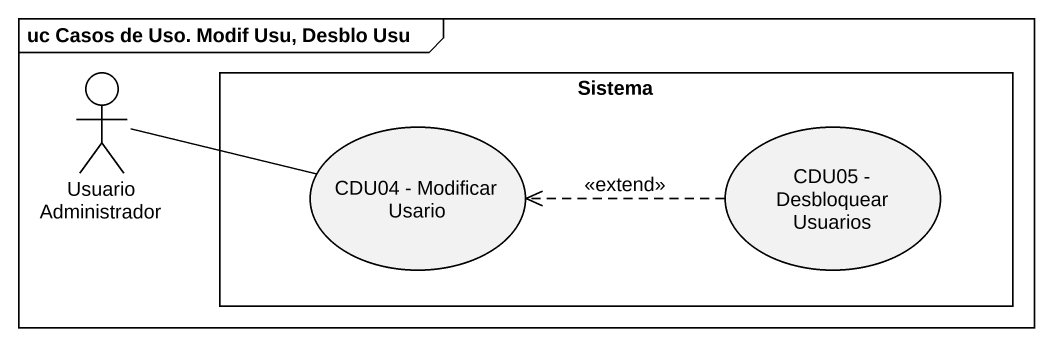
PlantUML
@startuml
mainframe uc Casos de Uso. Modif Usu, Desblo Usu
actor "Usuario Administrador" as Usuario_Administrador
rectangle Sistema {
  usecase "CDU04 - Modificar Usario" as CDU04_Modificar_Usario
  usecase "CDU05 - Desbloquear Usuarios" as CDU05_Desbloquear_Usuarios
}
Usuario_Administrador -right- CDU04_Modificar_Usario
CDU05_Desbloquear_Usuarios .left.> CDU04_Modificar_Usario : <<extend>>
@enduml
